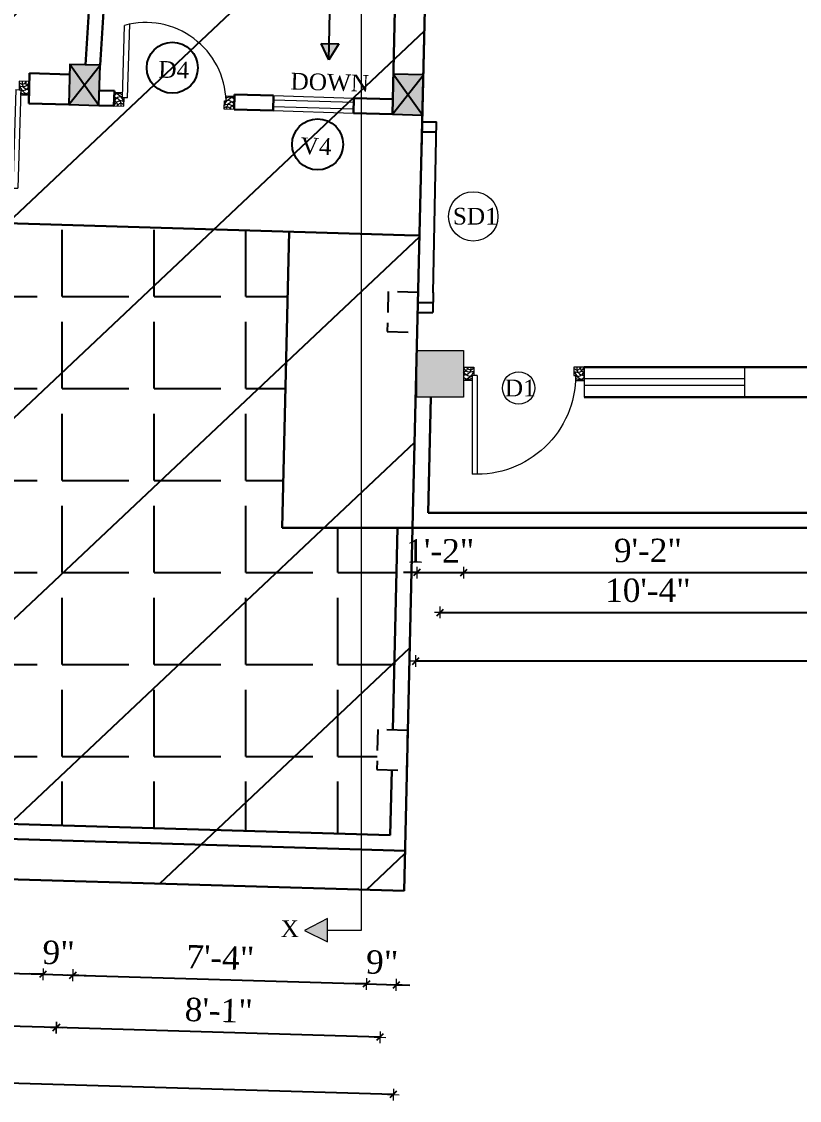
# Model space of a CAD drawing. Header units: inches. Extents: x 4069 to 291496, y -47643 to 12535.
# Drawn here: x 124700.4 to 124933.1, y -23395.3 to -23072.7 of the extents above; entities that cross this region are included whole.
import ezdxf

# ---------------------------------------------------------------- set-up
doc = ezdxf.new("R2010")
doc.units = ezdxf.units.IN
doc.header["$LTSCALE"] = 5
doc.header["$MEASUREMENT"] = 0
doc.linetypes.add('HIDDEN', pattern=[0.375, 0.25, -0.125])
for name, color, linetype, lineweight in [('A-WALL', 7, 'Continuous', 9), ('Dimension', 7, 'Continuous', 18), ('DOOR', 62, 'Continuous', 0), ('Dw', 2, 'Continuous', 18)]:
    doc.layers.add(name, color=color, linetype=linetype, lineweight=lineweight)
doc.layers.add('dim line', color=7, linetype='Continuous', lineweight=15, true_color=0xfab2b2)
doc.layers.add('TEXT', color=6, linetype='Continuous')
doc.layers.add('WALL', color=7, linetype='Continuous')
doc.styles.add('ordinary', font='times.ttf')
doc.dimstyles.new('Copy of 96', dxfattribs={"dimtxt": 7, "dimasz": 4, "dimexe": 0.5, "dimexo": 0.5, "dimgap": 3, "dimtad": 1, "dimdec": 1, "dimzin": 11, "dimdsep": 46, "dimlunit": 4, "dimtxsty": 'ordinary', "dimblk": 'OBLIQUE', "dimcen": 0.09, "dimse1": 1, "dimse2": 1, "dimclrt": 6, "dimazin": 0, "dimtfac": 1, "dimtdec": 1, "dimtix": 1, "dimtmove": 2, "dimatfit": 3, "dimldrblk": 'leader', "dimfxl": 0.5, "dimfxlon": 1, "dimtolj": 1, "dimtzin": 0, "dimarcsym": 0})

# ---------------------------------------------------------------- blocks, each defined once
blk = doc.blocks.new('C1a')
at = {"color": 1, "ltscale": 5}
for p, q in [((18657.75, 4625.76), (18648.75, 4625.76)), ((18648.75, 4625.76), (18648.82, 4613.76)), ((18657.82, 4613.76), (18657.75, 4625.76)), ((18648.82, 4613.76), (18657.82, 4613.76))]:
    blk.add_line(p, q, dxfattribs=at)
blk = doc.blocks.new('A$C27B36B59')
at = {"layer": 'DOOR'}
for p, q in [((0, 4), (0, 0)), ((2.5, 4), (0, 4)), ((2.5, 2.5), (2.5, 4)), ((0, 0), (3, 0)), ((3, 2.5), (2.5, 2.5)), ((3, 0), (3, 2.5))]:
    blk.add_line(p, q, dxfattribs=at)
for centre, radius, start, end in [((-1.4, -0.54), 4.75, 22.1411, 72.838), ((1.34, 2.09), 1.64, 45.138, 144.8948), ((2.21, 0.3), 2.49, 83.3149, 152.658), ((0.13, 0.37), 2.05, 349.4875, 93.6805), ((1.96, -0.47), 2.01, 58.7447, 166.495), ((-0.06, 0.32), 1.13, 343.542, 86.947), ((2.08, -0.4), 1.17, 38.2816, 160.1519)]:
    blk.add_arc(centre, radius, start, end, dxfattribs=at)
blk = doc.blocks.new('D2')
at = {"layer": 'DOOR'}
for p, q in [((74473.95, 24047.59), (74473.95, 24018.09)), ((74473.95, 24047.59), (74475.45, 24047.59)), ((74475.45, 24047.59), (74475.45, 24018.13))]:
    blk.add_line(p, q, dxfattribs=at)
blk.add_arc((74473.95, 24047.59), 29.5, 180, 272.9146, dxfattribs=at)
at = {"layer": 'DOOR', "xscale": -1, "rotation": 180}
blk.add_blockref('A$C27B36B59', (74441.95, 24050.09), dxfattribs=at)
at = {"layer": 'DOOR', "rotation": 180}
blk.add_blockref('A$C27B36B59', (74477.95, 24050.09), dxfattribs=at)
blk = doc.blocks.new('oblique')
at = {"color": 0, "lineweight": -2}
blk.add_line((0.25, 0.25), (-0.25, -0.25), dxfattribs=at)
at = {"layer": 'dim line', "lineweight": 9}
for p, q in [((-0.4375, 0), (0.4375, 0)), ((0, 0.4375), (0, -0.4375))]:
    blk.add_line(p, q, dxfattribs=at)
blk = doc.blocks.new('*D3332')
at = {"layer": 'A-WALL', "color": 0, "lineweight": -2, "ltscale": 50, "transparency": 16777216}
blk.add_line((124807.57, -23376.38), (124710.78, -23373.49), dxfattribs=at)
at = {"layer": 'Defpoints', "color": 0, "ltscale": 50, "transparency": 16777216}
for p in [(124719.02, -23097.68), (124815.8, -23100.57), (124710.78, -23373.49)]:
    blk.add_point(p, dxfattribs=at)
at = {"layer": 'A-WALL', "color": 0, "lineweight": -2, "ltscale": 50, "transparency": 16777216, "xscale": 4, "yscale": 4, "zscale": 4}
for p, rotation in [((124710.78, -23373.49), 178.2899854285045), ((124807.57, -23376.38), 358.2899854285045)]:
    blk.add_blockref('oblique', p, dxfattribs=dict(at, rotation=rotation))
at = {"layer": 'A-WALL', "color": 6, "ltscale": 50, "transparency": 16777216, "insert": (124759.37, -23368.38), "char_height": 7, "attachment_point": 5, "rotation": 358.29, "style": 'ordinary'}
blk.add_mtext('\\A1;8\'-1"', dxfattribs=at)
blk = doc.blocks.new('_OBLIQUE')
at = {"color": 0, "linetype": 'ByBlock'}
blk.add_line((-0.5, -0.5), (0.5, 0.5), dxfattribs=at)
blk = doc.blocks.new('leader')
at = {"layer": 'Dimension'}
for p, q in [((0, -4.328), (0, 4.328)), ((-4.424, 0), (4.424, 0))]:
    blk.add_line(p, q, dxfattribs=at)
blk = doc.blocks.new('*D3333')
at = {"layer": 'A-WALL', "color": 0, "lineweight": -2, "ltscale": 50, "transparency": 16777216}
blk.add_line((124710.78, -23373.49), (124551.24, -23368.73), dxfattribs=at)
at = {"layer": 'Defpoints', "color": 0, "ltscale": 50, "transparency": 16777216}
for p in [(124559.48, -23092.92), (124719.02, -23097.68), (124551.24, -23368.73)]:
    blk.add_point(p, dxfattribs=at)
at = {"layer": 'A-WALL', "color": 0, "lineweight": -2, "ltscale": 50, "transparency": 16777216, "xscale": 4, "yscale": 4, "zscale": 4}
for p, rotation in [((124551.24, -23368.73), 178.2899854285072), ((124710.78, -23373.49), 358.2899854285071)]:
    blk.add_blockref('oblique', p, dxfattribs=dict(at, rotation=rotation))
at = {"layer": 'A-WALL', "color": 6, "ltscale": 50, "transparency": 16777216, "insert": (124631.21, -23364.55), "char_height": 7, "attachment_point": 5, "rotation": 358.29, "style": 'ordinary'}
blk.add_mtext('\\A1;13\'-4"', dxfattribs=at)
blk = doc.blocks.new('*D3335')
at = {"layer": 'A-WALL', "color": 0, "lineweight": -2, "ltscale": 50, "transparency": 16777216}
blk.add_line((124811.56, -23393.53), (124351.26, -23379.79), dxfattribs=at)
at = {"layer": 'Defpoints', "color": 0, "ltscale": 50, "transparency": 16777216}
for p in [(124360, -23086.97), (124820.3, -23100.71), (124351.26, -23379.79)]:
    blk.add_point(p, dxfattribs=at)
at = {"layer": 'A-WALL', "color": 0, "lineweight": -2, "ltscale": 50, "transparency": 16777216, "xscale": 4, "yscale": 4, "zscale": 4}
for p, rotation in [((124351.26, -23379.79), 178.2899854285072), ((124811.56, -23393.53), 358.2899854285071)]:
    blk.add_blockref('oblique', p, dxfattribs=dict(at, rotation=rotation))
at = {"layer": 'A-WALL', "color": 6, "ltscale": 50, "transparency": 16777216, "insert": (124581.61, -23380.1), "char_height": 7, "attachment_point": 5, "rotation": 358.29, "style": 'ordinary'}
blk.add_mtext('\\A1;38\'-5"', dxfattribs=at)
blk = doc.blocks.new('*D3359')
at = {"layer": 'A-WALL', "color": 0, "lineweight": -2, "ltscale": 50, "transparency": 16777216}
blk.add_line((124556.21, -23353.07), (124706.76, -23357.56), dxfattribs=at)
at = {"layer": 'Defpoints', "color": 0, "ltscale": 50, "transparency": 16777216}
for p in [(124563.97, -23093.06), (124714.52, -23097.55), (124706.76, -23357.56)]:
    blk.add_point(p, dxfattribs=at)
at = {"layer": 'A-WALL', "color": 0, "lineweight": -2, "ltscale": 50, "transparency": 16777216, "xscale": 4, "yscale": 4, "zscale": 4}
for p, rotation in [((124556.21, -23353.07), 178.2899854285072), ((124706.76, -23357.56), 358.2899854285071)]:
    blk.add_blockref('oblique', p, dxfattribs=dict(at, rotation=rotation))
at = {"layer": 'A-WALL', "color": 6, "ltscale": 50, "transparency": 16777216, "insert": (124631.68, -23348.75), "char_height": 7, "attachment_point": 5, "rotation": 358.29, "style": 'ordinary'}
blk.add_mtext('\\A1;12\'-7"', dxfattribs=at)
blk = doc.blocks.new('*D3360')
at = {"layer": 'A-WALL', "color": 0, "lineweight": -2, "ltscale": 50, "transparency": 16777216}
for p, q in [((124706.76, -23357.56), (124702.76, -23357.44)), ((124706.76, -23357.56), (124715.75, -23357.83)), ((124715.75, -23357.83), (124719.75, -23357.95))]:
    blk.add_line(p, q, dxfattribs=at)
at = {"layer": 'Defpoints', "color": 0, "ltscale": 50, "transparency": 16777216}
for p in [(124714.52, -23097.55), (124723.52, -23097.82), (124715.75, -23357.83)]:
    blk.add_point(p, dxfattribs=at)
at = {"layer": 'A-WALL', "color": 0, "lineweight": -2, "ltscale": 50, "transparency": 16777216, "xscale": 4, "yscale": 4, "zscale": 4}
for p, rotation in [((124706.76, -23357.56), 358.2899854285071), ((124715.75, -23357.83), 178.2899854285072)]:
    blk.add_blockref('oblique', p, dxfattribs=dict(at, rotation=rotation))
at = {"layer": 'A-WALL', "color": 6, "ltscale": 50, "transparency": 16777216, "insert": (124711.45, -23351.13), "char_height": 7, "attachment_point": 5, "rotation": 358.29, "style": 'ordinary'}
blk.add_mtext('\\A1;9"', dxfattribs=at)
blk = doc.blocks.new('*D3361')
at = {"layer": 'A-WALL', "color": 0, "lineweight": -2, "ltscale": 50, "transparency": 16777216}
blk.add_line((124715.75, -23357.83), (124803.54, -23360.45), dxfattribs=at)
at = {"layer": 'Defpoints', "color": 0, "ltscale": 50, "transparency": 16777216}
for p in [(124723.52, -23097.82), (124811.31, -23100.44), (124803.54, -23360.45)]:
    blk.add_point(p, dxfattribs=at)
at = {"layer": 'A-WALL', "color": 0, "lineweight": -2, "ltscale": 50, "transparency": 16777216, "xscale": 4, "yscale": 4, "zscale": 4}
for p, rotation in [((124715.75, -23357.83), 178.2899854285072), ((124803.54, -23360.45), 358.2899854285071)]:
    blk.add_blockref('oblique', p, dxfattribs=dict(at, rotation=rotation))
at = {"layer": 'A-WALL', "color": 6, "ltscale": 50, "transparency": 16777216, "insert": (124759.84, -23352.57), "char_height": 7, "attachment_point": 5, "rotation": 358.29, "style": 'ordinary'}
blk.add_mtext('\\A1;7\'-4"', dxfattribs=at)
blk = doc.blocks.new('*D3362')
at = {"layer": 'A-WALL', "color": 0, "lineweight": -2, "ltscale": 50, "transparency": 16777216}
for p, q in [((124803.54, -23360.45), (124799.55, -23360.33)), ((124803.54, -23360.45), (124812.54, -23360.72)), ((124812.54, -23360.72), (124816.54, -23360.84))]:
    blk.add_line(p, q, dxfattribs=at)
at = {"layer": 'Defpoints', "color": 0, "ltscale": 50, "transparency": 16777216}
for p in [(124811.31, -23100.44), (124820.3, -23100.71), (124812.54, -23360.72)]:
    blk.add_point(p, dxfattribs=at)
at = {"layer": 'A-WALL', "color": 0, "lineweight": -2, "ltscale": 50, "transparency": 16777216, "xscale": 4, "yscale": 4, "zscale": 4}
for p, rotation in [((124803.54, -23360.45), 358.2899854285071), ((124812.54, -23360.72), 178.2899854285072)]:
    blk.add_blockref('oblique', p, dxfattribs=dict(at, rotation=rotation))
at = {"layer": 'A-WALL', "color": 6, "ltscale": 50, "transparency": 16777216, "insert": (124808.24, -23354.02), "char_height": 7, "attachment_point": 5, "rotation": 358.29, "style": 'ordinary'}
blk.add_mtext('\\A1;9"', dxfattribs=at)
blk = doc.blocks.new('x-x')
at = {"ltscale": 5}
for points in [[(11364.03, -701.52), (11364.03, -694.51), (11357.15, -698.09)], [(11364.03, -1135.52), (11364.03, -1128.51), (11357.15, -1132.09)]]:
    blk.add_hatch(color=256, dxfattribs=at).paths.add_polyline_path(points)
for p, q in [((11364.03, -694.51), (11357.15, -698.09)), ((11364.03, -701.52), (11364.03, -694.51)), ((11357.15, -698.09), (11364.03, -701.52)), ((11374.13, -698.09), (11364.03, -698.09)), ((11374.13, -698.09), (11374.13, -1132.09)), ((11364.03, -1128.51), (11357.15, -1132.09)), ((11364.03, -1135.52), (11364.03, -1128.51)), ((11357.15, -1132.09), (11364.03, -1135.52)), ((11374.13, -1132.09), (11364.03, -1132.09))]:
    blk.add_line(p, q, dxfattribs=at)
at = {"layer": 'A-WALL', "color": 1, "ltscale": 5}
blk.add_line((11374.13, -1120.09), (11374.13, -1132.09), dxfattribs=at)
at = {"layer": 'TEXT', "style": 'ordinary'}
for p in [(11350.08, -700.97), (11350.08, -1134.1)]:
    blk.add_text('X', height=5, dxfattribs=at).set_placement(p)
blk = doc.blocks.new('*D5123')
at = {"layer": 'A-WALL', "color": 0, "lineweight": -2, "ltscale": 5, "transparency": 16777216}
blk.add_line((125247.29, -23185.07), (125247.29, -23284.66), dxfattribs=at)
at = {"layer": 'Defpoints', "color": 0, "ltscale": 5, "transparency": 16777216}
for p in [(125185.42, -23185.07), (124815.94, -23284.66), (125247.29, -23284.66)]:
    blk.add_point(p, dxfattribs=at)
at = {"layer": 'A-WALL', "color": 0, "lineweight": -2, "ltscale": 5, "transparency": 16777216, "xscale": 4, "yscale": 4, "zscale": 4}
for p, rotation in [((125247.29, -23185.07), 90), ((125247.29, -23284.66), 270)]:
    blk.add_blockref('oblique', p, dxfattribs=dict(at, rotation=rotation))
at = {"layer": 'A-WALL', "color": 6, "ltscale": 5, "transparency": 16777216, "insert": (125240.73, -23234.86), "char_height": 7, "attachment_point": 5, "rotation": 90, "style": 'ordinary'}
blk.add_mtext('\\A1;8\'-4"', dxfattribs=at)
blk = doc.blocks.new('*D5124')
at = {"layer": 'A-WALL', "color": 0, "lineweight": -2, "ltscale": 5, "transparency": 16777216}
for p, q in [((125247.29, -23284.66), (125247.29, -23280.66)), ((125247.29, -23284.66), (125247.29, -23296.66)), ((125247.29, -23296.66), (125247.29, -23300.66))]:
    blk.add_line(p, q, dxfattribs=at)
at = {"layer": 'Defpoints', "color": 0, "ltscale": 5, "transparency": 16777216}
for p in [(124815.94, -23284.66), (124815.66, -23296.66), (125247.29, -23296.66)]:
    blk.add_point(p, dxfattribs=at)
at = {"layer": 'A-WALL', "color": 0, "lineweight": -2, "ltscale": 5, "transparency": 16777216, "xscale": 4, "yscale": 4, "zscale": 4}
for p, rotation in [((125247.29, -23284.66), 270), ((125247.29, -23296.66), 90)]:
    blk.add_blockref('oblique', p, dxfattribs=dict(at, rotation=rotation))
at = {"layer": 'A-WALL', "color": 6, "ltscale": 5, "transparency": 16777216, "insert": (125240.73, -23290.66), "char_height": 7, "attachment_point": 5, "rotation": 90, "style": 'ordinary'}
blk.add_mtext('\\A1;1\'-0"', dxfattribs=at)
blk = doc.blocks.new('*D5125')
at = {"layer": 'A-WALL', "color": 0, "lineweight": -2, "ltscale": 5, "transparency": 16777216}
blk.add_line((125262.25, -23178.07), (125262.25, -23290.52), dxfattribs=at)
at = {"layer": 'Defpoints', "color": 0, "ltscale": 5, "transparency": 16777216}
for p in [(125178.42, -23178.07), (124811.3, -23290.52), (125262.25, -23290.52)]:
    blk.add_point(p, dxfattribs=at)
at = {"layer": 'A-WALL', "color": 0, "lineweight": -2, "ltscale": 5, "transparency": 16777216, "xscale": 4, "yscale": 4, "zscale": 4}
for p, rotation in [((125262.25, -23178.07), 90), ((125262.25, -23290.52), 270)]:
    blk.add_blockref('oblique', p, dxfattribs=dict(at, rotation=rotation))
at = {"layer": 'A-WALL', "color": 6, "ltscale": 5, "transparency": 16777216, "insert": (125255.68, -23234.3), "char_height": 7, "attachment_point": 5, "rotation": 90, "style": 'ordinary'}
blk.add_mtext('\\A1;9\'-4"', dxfattribs=at)
blk = doc.blocks.new('*D5126')
at = {"layer": 'A-WALL', "color": 0, "lineweight": -2, "ltscale": 5, "transparency": 16777216}
blk.add_line((125276.2, -23185.07), (125276.2, -23296.66), dxfattribs=at)
at = {"layer": 'Defpoints', "color": 0, "ltscale": 5, "transparency": 16777216}
for p in [(125185.42, -23185.07), (124815.66, -23296.66), (125276.2, -23296.66)]:
    blk.add_point(p, dxfattribs=at)
at = {"layer": 'A-WALL', "color": 0, "lineweight": -2, "ltscale": 5, "transparency": 16777216, "xscale": 4, "yscale": 4, "zscale": 4}
for p, rotation in [((125276.2, -23185.07), 90), ((125276.2, -23296.66), 270)]:
    blk.add_blockref('oblique', p, dxfattribs=dict(at, rotation=rotation))
at = {"layer": 'A-WALL', "color": 6, "ltscale": 5, "transparency": 16777216, "insert": (125269.63, -23240.86), "char_height": 7, "attachment_point": 5, "rotation": 90, "style": 'ordinary'}
blk.add_mtext('\\A1;9\'-4"', dxfattribs=at)
blk = doc.blocks.new('*D5127')
at = {"layer": 'A-WALL', "color": 0, "lineweight": -2, "ltscale": 50, "transparency": 16777216}
for p, q in [((124818.64, -23237.47), (124814.64, -23237.47)), ((124818.64, -23237.47), (124832.64, -23237.47)), ((124832.64, -23237.47), (124836.64, -23237.47))]:
    blk.add_line(p, q, dxfattribs=at)
at = {"layer": 'Defpoints', "color": 0, "ltscale": 50, "transparency": 16777216}
for p in [(124818.64, -23185.07), (124832.64, -23185.07), (124832.64, -23237.47)]:
    blk.add_point(p, dxfattribs=at)
at = {"layer": 'A-WALL', "color": 0, "lineweight": -2, "ltscale": 50, "transparency": 16777216, "xscale": 4, "yscale": 4, "zscale": 4}
blk.add_blockref('oblique', (124818.64, -23237.47), dxfattribs=at)
at = {"layer": 'A-WALL', "color": 0, "lineweight": -2, "ltscale": 50, "transparency": 16777216, "xscale": 4, "yscale": 4, "zscale": 4, "rotation": 180}
blk.add_blockref('oblique', (124832.64, -23237.47), dxfattribs=at)
at = {"layer": 'A-WALL', "color": 6, "ltscale": 50, "transparency": 16777216, "insert": (124825.64, -23230.97), "char_height": 7, "attachment_point": 5, "style": 'ordinary'}
blk.add_mtext('\\A1;1\'-2"', dxfattribs=at)
blk = doc.blocks.new('*D5128')
at = {"layer": 'A-WALL', "color": 0, "lineweight": -2, "ltscale": 5, "transparency": 16777216}
blk.add_line((124832.64, -23237.47), (124942.85, -23237.47), dxfattribs=at)
at = {"layer": 'Defpoints', "color": 0, "ltscale": 5, "transparency": 16777216}
for p in [(124832.64, -23185.07), (124942.85, -23185.07), (124942.85, -23237.47)]:
    blk.add_point(p, dxfattribs=at)
at = {"layer": 'A-WALL', "color": 0, "lineweight": -2, "ltscale": 5, "transparency": 16777216, "xscale": 4, "yscale": 4, "zscale": 4, "rotation": 180}
blk.add_blockref('oblique', (124832.64, -23237.47), dxfattribs=at)
at = {"layer": 'A-WALL', "color": 0, "lineweight": -2, "ltscale": 5, "transparency": 16777216, "xscale": 4, "yscale": 4, "zscale": 4}
blk.add_blockref('oblique', (124942.85, -23237.47), dxfattribs=at)
at = {"layer": 'A-WALL', "color": 6, "ltscale": 5, "transparency": 16777216, "insert": (124887.74, -23230.9), "char_height": 7, "attachment_point": 5, "style": 'ordinary'}
blk.add_mtext('\\A1;9\'-2"', dxfattribs=at)
blk = doc.blocks.new('*D5137')
at = {"layer": 'A-WALL', "color": 0, "lineweight": -2, "ltscale": 5, "transparency": 16777216}
blk.add_line((124825.64, -23249.37), (124949.85, -23249.37), dxfattribs=at)
at = {"layer": 'Defpoints', "color": 0, "ltscale": 5, "transparency": 16777216}
for p in [(124825.64, -23178.07), (124949.85, -23178.07), (124949.85, -23249.37)]:
    blk.add_point(p, dxfattribs=at)
at = {"layer": 'A-WALL', "color": 0, "lineweight": -2, "ltscale": 5, "transparency": 16777216, "xscale": 4, "yscale": 4, "zscale": 4, "rotation": 180}
blk.add_blockref('oblique', (124825.64, -23249.37), dxfattribs=at)
at = {"layer": 'A-WALL', "color": 0, "lineweight": -2, "ltscale": 5, "transparency": 16777216, "xscale": 4, "yscale": 4, "zscale": 4}
blk.add_blockref('oblique', (124949.85, -23249.37), dxfattribs=at)
at = {"layer": 'A-WALL', "color": 6, "ltscale": 5, "transparency": 16777216, "insert": (124887.74, -23242.81), "char_height": 7, "attachment_point": 5, "style": 'ordinary'}
blk.add_mtext('\\A1;10\'-4"', dxfattribs=at)
blk = doc.blocks.new('*D5141')
at = {"layer": 'A-WALL', "color": 0, "lineweight": -2, "ltscale": 5, "transparency": 16777216}
blk.add_line((125185.1, -23263.91), (124818.3, -23263.91), dxfattribs=at)
at = {"layer": 'Defpoints', "color": 0, "ltscale": 5, "transparency": 16777216}
for p in [(124818.3, -23185.07), (125185.1, -23185.07), (124818.3, -23263.91)]:
    blk.add_point(p, dxfattribs=at)
at = {"layer": 'A-WALL', "color": 0, "lineweight": -2, "ltscale": 5, "transparency": 16777216, "xscale": 4, "yscale": 4, "zscale": 4, "rotation": 180}
blk.add_blockref('oblique', (124818.3, -23263.91), dxfattribs=at)
at = {"layer": 'A-WALL', "color": 0, "lineweight": -2, "ltscale": 5, "transparency": 16777216, "xscale": 4, "yscale": 4, "zscale": 4}
blk.add_blockref('oblique', (125185.1, -23263.91), dxfattribs=at)
at = {"layer": 'A-WALL', "color": 6, "ltscale": 5, "transparency": 16777216, "insert": (125001.7, -23257.34), "char_height": 7, "attachment_point": 5, "style": 'ordinary'}
blk.add_mtext('\\A1;30\'-7"', dxfattribs=at)

msp = doc.modelspace()

# ---------------------------------------------------------------- hatches: boundary and pattern name
at = {"layer": 'WALL', "linetype": 'ByBlock', "ltscale": 5, "true_color": 0xf8991e}
h = msp.add_hatch(dxfattribs=at)
h.set_pattern_fill('ANSI31', color=30, scale=350, angle=-1.7100146)
h.set_pattern_definition([(43.29, (116958.823, -19783.133), (-29.99899, 31.8453), [])])
h.paths.add_polyline_path([(124221.40735, -23314.93247), (124466.34218, -22912.06214), (124824.63054, -22922.75857), (124814.80569, -23332.64793)])
at = {"layer": 'WALL', "linetype": 'ByBlock', "ltscale": 5}
msp.add_hatch(color=2, dxfattribs=at).paths.add_polyline_path([(124792.30516, -23084.21356), (124790.04871, -23079.28288), (124795.29461, -23079.4395)])
at = {"layer": 'WALL', "linetype": 'ByBlock', "ltscale": 5, "true_color": 0xf8991e}
h = msp.add_hatch(color=30, dxfattribs=at)
h.dxf.hatch_style = 1
h.paths.add_polyline_path([(124719.19694, -23091.68756), (124714.51989, -23097.55061), (124723.51589, -23097.81917)])
h.paths.add_polyline_path([(124723.51589, -23097.81917), (124723.87398, -23085.82452), (124719.19694, -23091.68756)])
h.paths.add_polyline_path([(124719.19694, -23091.68756), (124723.87398, -23085.82452), (124714.87799, -23085.55595)])
h.paths.add_polyline_path([(124714.87799, -23085.55595), (124714.51989, -23097.55061), (124719.19694, -23091.68756)])
h = msp.add_hatch(color=30, dxfattribs=at)
h.dxf.hatch_style = 1
h.paths.add_polyline_path([(124820.3025, -23100.70867), (124815.94658, -23094.57595), (124811.30634, -23100.44009)])
h.paths.add_polyline_path([(124820.3025, -23100.70867), (124820.58682, -23088.71181), (124815.94658, -23094.57595)])
h.paths.add_polyline_path([(124820.58682, -23088.71181), (124811.59066, -23088.44323), (124815.94658, -23094.57595)])
h.paths.add_polyline_path([(124815.94658, -23094.57595), (124811.59066, -23088.44323), (124811.30634, -23100.44009)])
h = msp.add_hatch(color=30, dxfattribs=at)
h.dxf.hatch_style = 1
h.paths.add_polyline_path([(124820.3025, -23100.70867), (124815.94658, -23094.57595), (124811.30634, -23100.44009)])
h.paths.add_polyline_path([(124820.3025, -23100.70867), (124820.58682, -23088.71181), (124815.94658, -23094.57595)])
h.paths.add_polyline_path([(124820.58682, -23088.71181), (124811.59066, -23088.44323), (124815.94658, -23094.57595)])
h.paths.add_polyline_path([(124815.94658, -23094.57595), (124811.59066, -23088.44323), (124811.30634, -23100.44009)])
h = msp.add_hatch(dxfattribs=at)
h.set_pattern_fill('ANGLE', color=30, scale=100)
h.set_pattern_definition([(0, (0, 0), (0, 27.5), [20, -7.5]), (90, (0, 0), (-27.5, 2e-15), [20, -7.5])])
h.paths.add_polyline_path([(124810.69855, -23316.01796), (124811.16056, -23296.52307), (124806.66248, -23296.38878), (124806.9468, -23284.39192), (124811.44488, -23284.52621), (124812.87776, -23224.06555), (124778.36807, -23224.06555), (124780.46618, -23135.53542), (124343.67067, -23122.49522), (124333.51484, -23139.1996), (124338.68736, -23139.35402), (124331.51854, -23151.14535), (124326.34601, -23150.99093), (124255.25517, -23267.92158), (124260.4277, -23268.076), (124253.25887, -23279.86733), (124248.08635, -23279.71291), (124236.43701, -23298.87381)])
h.paths.add_polyline_path([(124531.43157, -23202.01495), (124585.0189, -23203.61513), (124584.30501, -23227.5221), (124530.71768, -23225.92192)], flags=16)
h = msp.add_hatch(color=30, dxfattribs=at)
h.dxf.hatch_style = 1
h.paths.add_polyline_path([(124818.63509, -23171.06555), (124818.63509, -23185.06555), (124832.63509, -23185.06555), (124832.63509, -23171.06555)])

# ---------------------------------------------------------------- linework, layer by layer
at = {"color": 1, "ltscale": 5}
for p, q in [((124714.51989, -23097.55061), (124723.87398, -23085.82452)), ((124723.51589, -23097.81917), (124714.87799, -23085.55595)), ((124811.30634, -23100.44009), (124820.58682, -23088.71181)), ((124811.30634, -23100.44009), (124820.58682, -23088.71181)), ((124820.3025, -23100.70867), (124811.59066, -23088.44323)), ((124820.3025, -23100.70867), (124811.59066, -23088.44323))]:
    msp.add_line(p, q, dxfattribs=at)
at = {"layer": 'A-WALL', "lineweight": 30}
for p, q in [((124726.66921, -22967.85539), (124719.5585, -23085.69568)), ((124731.34972, -22967.99513), (124723.87398, -23085.82452)), ((124811.30634, -23100.44009), (124813.81781, -22994.46784)), ((124817.37902, -23224.06555), (124822.81397, -22994.73642)), ((124821.95969, -23030.78323), (124820.04214, -23111.69479)), ((124702.79381, -23088.19652), (124702.52524, -23097.19251)), ((124702.79381, -23088.19652), (124714.78846, -23088.55461)), ((124728.14817, -23093.45546), (124723.65017, -23093.32118)), ((124728.01388, -23097.95346), (124728.14817, -23093.45546)), ((124763.99785, -23099.02773), (124764.13213, -23094.52974)), ((124775.79172, -23094.87783), (124764.13213, -23094.52974)), ((124775.79172, -23094.87783), (124775.65744, -23099.37582)), ((124799.78103, -23095.59401), (124799.64675, -23100.092)), ((124811.44062, -23095.9421), (124799.78103, -23095.59401)), ((124702.52524, -23097.19251), (124714.51989, -23097.55061)), ((124728.01388, -23097.95346), (124723.51589, -23097.81917)), ((124775.65744, -23099.37582), (124763.99785, -23099.02773)), ((124811.30634, -23100.44009), (124799.64675, -23100.092)), ((124814.95147, -23136.56495), (124338.49815, -23122.3408)), ((124778.36807, -23224.06555), (124780.46618, -23135.53542)), ((124819.44955, -23136.69924), (124814.95147, -23136.56495)), ((124942.84595, -23176.06555), (124868.63509, -23176.06555)), ((124821.98693, -23219.56555), (124822.80456, -23185.06555)), ((125032.41274, -23185.06555), (124868.63509, -23185.06555)), ((125157.77103, -23219.56555), (124821.98693, -23219.56555)), ((125160.22095, -23224.06555), (124778.36807, -23224.06555)), ((124811.44488, -23284.52621), (124812.87776, -23224.06555)), ((124814.80569, -23332.64793), (124817.37902, -23224.06555)), ((124810.69855, -23316.01796), (124811.16056, -23296.52307)), ((124236.43701, -23298.87381), (124810.69855, -23316.01796)), ((124228.57618, -23303.14114), (124815.09001, -23320.65107)), ((124221.40735, -23314.93247), (124814.80569, -23332.64793))]:
    msp.add_line(p, q, dxfattribs=at)
at = {"layer": 'A-WALL', "ltscale": 5}
for p, q in [((124868.63509, -23176.06555), (124868.63509, -23185.06555)), ((124916.63509, -23176.06555), (124916.63509, -23185.06555)), ((124916.63509, -23179.56555), (124868.63509, -23179.56555)), ((124916.63509, -23181.56555), (124868.63509, -23181.56555))]:
    msp.add_line(p, q, dxfattribs=at)
msp.add_lwpolyline([(124818.63509, -23171.06555), (124832.63509, -23171.06555), (124832.63509, -23185.06555), (124818.63509, -23185.06555)], close=True, dxfattribs=at)
for centre, radius in [((124835.51379, -23130.98611), 7.38406), ((124849.08269, -23182.29259), 4.82435)]:
    msp.add_circle(centre, radius, dxfattribs=at)
at = {"layer": 'DOOR'}
for p, q in [((124730.58737, -23095.52917), (124731.23382, -23073.87558)), ((124732.0867, -23095.57394), (124732.74514, -23073.51906)), ((124732.0867, -23095.57394), (124730.58737, -23095.52917))]:
    msp.add_line(p, q, dxfattribs=at)
msp.add_arc((124737.51294, -23097.11173), 24.06961, 1.5652765, 105.1218859, dxfattribs=at)
at = {"layer": 'Dw', "color": 3}
for p, q in [((124775.75442, -23096.12727), (124799.74373, -23096.84345)), ((124775.79172, -23094.87783), (124799.78103, -23095.59401)), ((124775.65744, -23099.37582), (124799.64675, -23100.092)), ((124775.69474, -23098.12638), (124799.68405, -23098.84256))]:
    msp.add_line(p, q, dxfattribs=at)
at = {"layer": 'TEXT'}
for centre in [(124745.47741, -23086.5499), (124788.95321, -23109.45644)]:
    msp.add_circle(centre, 7.64038, dxfattribs=at)
at = {"layer": 'WALL', "color": 2, "linetype": 'ByBlock', "ltscale": 5}
for p, q in [((124792.30516, -23084.21356), (124794.39366, -22991.05172)), ((124792.30516, -23084.21356), (124790.04871, -23079.28288)), ((124790.04871, -23079.28288), (124795.29461, -23079.4395)), ((124795.29461, -23079.4395), (124792.30516, -23084.21356))]:
    msp.add_line(p, q, dxfattribs=at)
at = {"layer": 'WALL', "color": 2, "linetype": 'ByBlock'}
for p, q in [((124820.25543, -23102.69479), (124824.54295, -23102.69479)), ((124823.5455, -23153.80141), (124824.54295, -23102.69479)), ((124820.18433, -23105.69479), (124824.4844, -23105.69479)), ((124819.04676, -23153.69479), (124820.04214, -23111.69479)), ((124823.54803, -23153.69479), (124823.40583, -23159.69479)), ((124818.97567, -23156.69479), (124823.47693, -23156.69479)), ((124818.90457, -23159.69479), (124823.41882, -23159.69479))]:
    msp.add_line(p, q, dxfattribs=at)
at = {"layer": 'WALL', "color": 2, "linetype": 'ByBlock', "ltscale": 5}
for points in [[(124714.51989, -23097.55061), (124723.51589, -23097.81917), (124723.87398, -23085.82452), (124714.87799, -23085.55595)], [(124811.59066, -23088.44323), (124811.30634, -23100.44009), (124820.3025, -23100.70867), (124820.58682, -23088.71181)], [(124811.59066, -23088.44323), (124811.30634, -23100.44009), (124820.3025, -23100.70867), (124820.58682, -23088.71181)]]:
    msp.add_lwpolyline(points, close=True, dxfattribs=at)
at = {"layer": 'WALL', "color": 2, "linetype": 'HIDDEN', "ltscale": 5}
for points in [[(124810.0506, -23153.42622), (124809.76628, -23165.42308), (124818.76245, -23165.69165), (124819.04676, -23153.69479)], [(124806.9468, -23284.39192), (124806.66248, -23296.38878), (124815.65864, -23296.65735), (124815.94296, -23284.66049)]]:
    msp.add_lwpolyline(points, close=True, dxfattribs=at)

# ---------------------------------------------------------------- block references
at = {"layer": 'A-WALL', "color": 1}
msp.add_blockref('x-x', (113427.82675, -22212.34178), dxfattribs=at)
at = {"layer": 'DOOR', "rotation": 358.2899854285037}
msp.add_blockref('A$C27B36B59', (124728.01388, -23097.95346), dxfattribs=at)
at = {"layer": 'DOOR', "xscale": -1, "rotation": 358.2899854285037}
msp.add_blockref('A$C27B36B59', (124763.99785, -23099.02773), dxfattribs=at)
at = {"layer": 'WALL', "color": 2, "linetype": 'ByBlock', "rotation": 358.2899854285037}
msp.add_blockref('D2', (49540.25846, -44907.57974), dxfattribs=at)
at = {"layer": 'WALL', "color": 2, "linetype": 'ByBlock', "ltscale": 5}
for rotation in [358.2899854285037, 358.2899854281578]:
    msp.add_blockref('C1a', (106033.11339, -27155.64602), dxfattribs=dict(at, rotation=rotation))
at = {"layer": 'WALL', "color": 2, "linetype": 'ByBlock', "xscale": -1, "rotation": 359.9999999998169}
msp.add_blockref('D2', (199310.58631, -47226.15347), dxfattribs=at)

# ---------------------------------------------------------------- texts
at = {"layer": 'TEXT', "style": 'ordinary'}
for s, rotation, p in [('D4', 358.2903735, (124741.23781, -23089.48881)), ('DOWN', 358.2895973, (124780.78234, -23093.02852)), ('V4', 358.2903735, (124783.83101, -23112.369))]:
    msp.add_text(s, height=5, rotation=rotation, dxfattribs=at).set_placement(p)
for s, p in [('SD1', (124829.39627, -23133.43023)), ('D1', (124844.95869, -23184.78718))]:
    msp.add_text(s, height=5, dxfattribs=at).set_placement(p)

# ---------------------------------------------------------------- dimensions: what is measured, and where the dimension line sits
at = {"layer": 'A-WALL', "ltscale": 50}
for base, p1, p2, picture, middle in [((124351.26263, -23379.78908), (124820.3025, -23100.70867), (124360.00462, -23086.96682), '*D3335', (124581.60735, -23380.10236)), ((124551.24154, -23368.7265), (124719.01789, -23097.68489), (124559.47548, -23092.92187), '*D3333', (124631.20852, -23364.55037)), ((124706.75746, -23357.56161), (124563.97347, -23093.05616), (124714.51989, -23097.55061), '*D3359', (124631.68032, -23348.74665)), ((124715.75345, -23357.83018), (124714.51989, -23097.55061), (124723.51589, -23097.81917), '*D3360', (124711.45153, -23351.12816)), ((124803.5439, -23360.4511), (124723.51589, -23097.81917), (124811.30634, -23100.44009), '*D3361', (124759.84475, -23352.57291)), ((124812.54007, -23360.71967), (124811.30634, -23100.44009), (124820.3025, -23100.70867), '*D3362', (124808.23806, -23354.01765))]:
    dim = msp.add_linear_dim(base=base, p1=p1, p2=p2, angle=358.2899854, dimstyle='Copy of 96', override={"dimdec": 0, "dimblk": 'oblique', "dimtdec": 0, "dimarcsym": 1}, dxfattribs=at)
    dim.commit()
    dim.dimension.update_dxf_attribs({"geometry": picture, "text_midpoint": middle})
dim = msp.add_aligned_dim(p1=(124815.80442, -23100.57438), p2=(124719.01789, -23097.68489), distance=275.92751, dimstyle='Copy of 96', override={"dimdec": 0, "dimblk": 'oblique', "dimtdec": 0, "dimarcsym": 1}, dxfattribs=at)
dim.commit()
dim.dimension.update_dxf_attribs({"geometry": '*D3332', "text_midpoint": (124759.37299, -23368.37663)})
at = {"layer": 'A-WALL', "ltscale": 5}
for base, p1, p2, picture, middle in [((125262.24648, -23290.52464), (125178.42201, -23178.06555), (124811.30272, -23290.52464), '*D5125', (125255.67582, -23234.2951)), ((125276.19981, -23296.65735), (125185.42201, -23185.06555), (124815.65864, -23296.65735), '*D5126', (125269.62915, -23240.86145)), ((125247.28849, -23284.66049), (125185.42201, -23185.06555), (124815.94296, -23284.66049), '*D5123', (125240.72793, -23234.86302)), ((125247.28849, -23296.65735), (124815.94296, -23284.66049), (124815.65864, -23296.65735), '*D5124', (125240.72793, -23290.65892))]:
    dim = msp.add_linear_dim(base=base, p1=p1, p2=p2, angle=90, dimstyle='Copy of 96', override={"dimdec": 0, "dimblk": 'oblique', "dimtdec": 0, "dimarcsym": 1}, dxfattribs=at)
    dim.commit()
    dim.dimension.update_dxf_attribs({"geometry": picture, "text_midpoint": middle})
for base, p1, p2, picture, middle in [((124949.84595, -23249.36771), (124825.63509, -23178.06555), (124949.84595, -23178.06555), '*D5137', (124887.74052, -23242.80714)), ((124818.3033, -23263.91185), (125185.09892, -23185.06555), (124818.3033, -23185.06555), '*D5141', (125001.70111, -23257.34119)), ((124942.84595, -23237.46934), (124832.63509, -23185.06555), (124942.84595, -23185.06555), '*D5128', (124887.74052, -23230.89869))]:
    dim = msp.add_linear_dim(base=base, p1=p1, p2=p2, dimstyle='Copy of 96', override={"dimdec": 0, "dimblk": 'oblique', "dimtdec": 0, "dimarcsym": 1}, dxfattribs=at)
    dim.commit()
    dim.dimension.update_dxf_attribs({"geometry": picture, "text_midpoint": middle})
at = {"layer": 'A-WALL', "ltscale": 50}
dim = msp.add_linear_dim(base=(124832.63509, -23237.46934), p1=(124818.63509, -23185.06555), p2=(124832.63509, -23185.06555), dimstyle='Copy of 96', override={"dimdec": 0, "dimblk": 'oblique', "dimtdec": 0, "dimarcsym": 1}, dxfattribs=at)
dim.commit()
dim.dimension.update_dxf_attribs({"geometry": '*D5127', "text_midpoint": (124825.63509, -23230.96934)})

doc.saveas('drawing.dxf')
